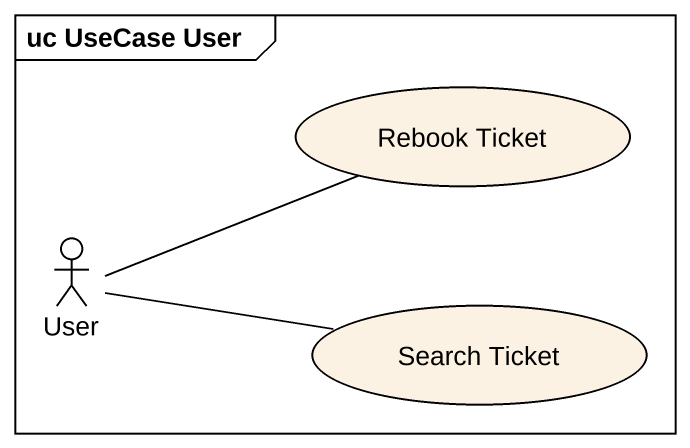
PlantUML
@startuml
mainframe uc UseCase User
usecase "Rebook Ticket" as Rebook_Ticket
actor User
usecase "Search Ticket" as Search_Ticket
User -right- Rebook_Ticket
User -right- Search_Ticket
@enduml
